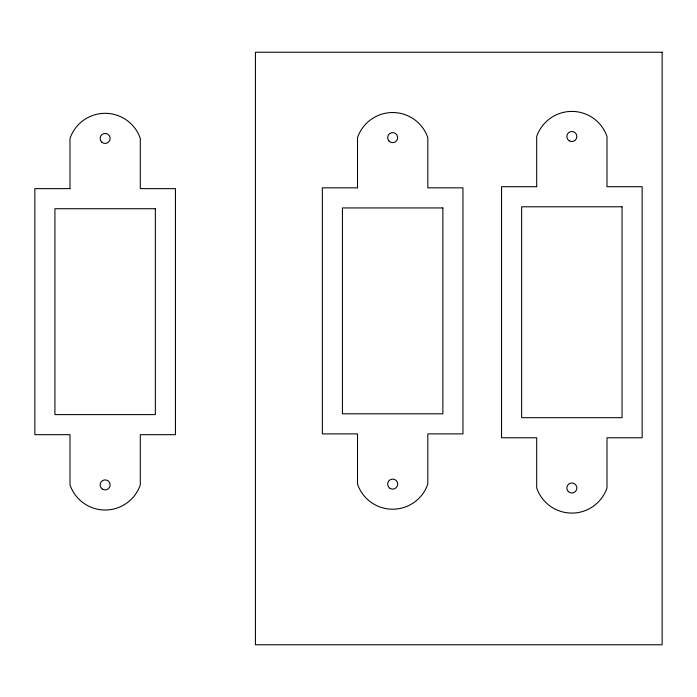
<?xml version="1.0" encoding="UTF-8"?>
<svg xmlns="http://www.w3.org/2000/svg" width="697" height="697" viewBox="0 0 697 697"><rect width="100%" height="100%" fill="white"/><g stroke="black" fill="none" stroke-linecap="round" stroke-linejoin="round"><path stroke-width="1.05" d="M662.15 52.24L255.424 52.24L255.424 644.76L662.15 644.76L662.15 52.24M536.699 186.718L501.544 186.718L501.544 437.786L536.699 437.786L536.699 487.996A37.159 37.159 0 0 0 606.991 487.996L606.991 437.786L642.146 437.786L642.146 186.718L606.991 186.718L606.991 136.499A37.159 37.159 0 0 0 536.699 136.499L536.699 186.718M357.509 187.85L322.354 187.85L322.354 433.9L357.509 433.9L357.509 484.11A37.159 37.159 0 0 0 427.81 484.11L427.81 433.9L462.956 433.9L462.956 187.85L427.81 187.85L427.81 137.64A37.159 37.159 0 0 0 357.509 137.64L357.509 187.85M69.996 188.643L34.85 188.643L34.85 434.684L69.996 434.684L69.996 484.903A37.159 37.159 0 0 0 140.297 484.903L140.297 434.684L175.444 434.684L175.444 188.643L140.297 188.643L140.297 138.424A37.159 37.159 0 0 0 69.996 138.424L69.996 188.643M622.055 206.8L521.635 206.8L521.635 417.695L622.055 417.695L622.055 206.8M442.874 207.933L342.445 207.933L342.445 413.809L442.874 413.809L442.874 207.933M155.361 208.725L54.932 208.725L54.932 414.602L155.361 414.602L155.361 208.725M102.642 489.25A5.018 5.018 0 0 0 110.17 484.903A5.018 5.018 0 0 0 102.642 480.555A5.018 5.018 0 0 0 102.642 489.25M101.596 141.979A5.018 5.018 0 0 0 109.995 139.731A5.018 5.018 0 0 0 103.853 133.58A5.018 5.018 0 0 0 101.596 141.979M390.146 488.458A5.018 5.018 0 0 0 397.682 484.11A5.018 5.018 0 0 0 390.146 479.763A5.018 5.018 0 0 0 390.146 488.458M389.109 141.186A5.018 5.018 0 0 0 397.508 138.938A5.018 5.018 0 0 0 391.357 132.787A5.018 5.018 0 0 0 389.109 141.186M569.336 140.846A5.018 5.018 0 0 0 576.863 136.499A5.018 5.018 0 0 0 569.336 132.151A5.018 5.018 0 0 0 569.336 140.846M568.299 491.551A5.018 5.018 0 0 0 576.698 489.294A5.018 5.018 0 0 0 570.547 483.143A5.018 5.018 0 0 0 568.299 491.551"/></g></svg>
